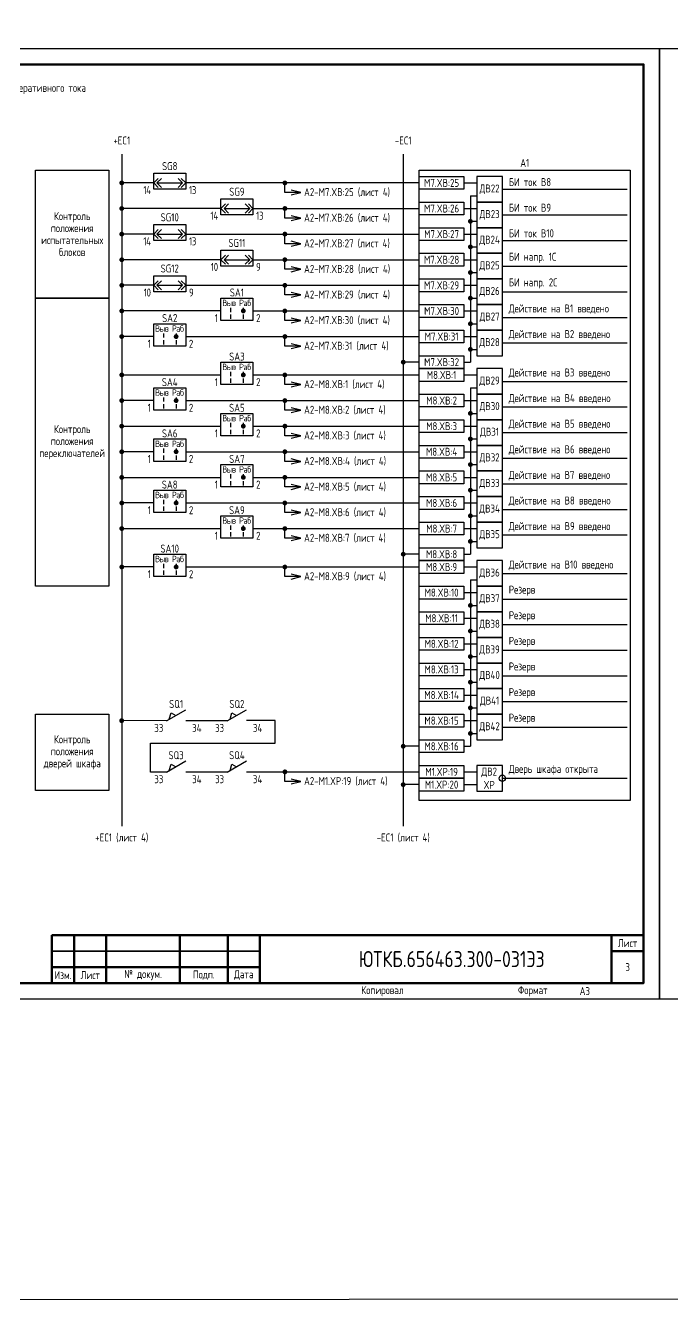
# Model space of a CAD drawing. Header units: millimetres. Extents: x -1043 to 5194, y -96 to 1568.
# Drawn here: x 1061.8 to 1264, y -96 to 304.1 of the extents above; entities that cross this region are included whole.
import ezdxf

# ---------------------------------------------------------------- set-up
doc = ezdxf.new("R2010")
doc.units = ezdxf.units.MM
doc.styles.add('Gost_type_A', font='GOST_A.TTF')

# ---------------------------------------------------------------- blocks, each defined once
blk = doc.blocks.new('Формат_А3')
blk.add_lwpolyline([(-420, 297), (0, 297), (0, 0), (-420, 0)], close=True)
at = {"lineweight": 50}
blk.add_lwpolyline([(-400, 292), (-5, 292), (-5, 5), (-400, 5)], close=True, dxfattribs=at)
blk = doc.blocks.new('Штамп малый нижний')
at = {"lineweight": 50}
for points in [[(-185, 15), (-178, 15), (-178, 5), (-185, 5)], [(-178, 15), (-168, 15), (-168, 5), (-178, 5)], [(-168, 15), (-145, 15), (-145, 5), (-168, 5)], [(-145, 15), (-130, 15), (-130, 5), (-145, 5)], [(-130, 15), (-120, 15), (-120, 5), (-130, 5)], [(-120, 15), (-10, 15), (-10, 0), (-120, 0)], [(-10, 15), (0, 15), (0, 10), (-10, 10)], [(-10, 10), (0, 10), (0, 0), (-10, 0)], [(-185, 5), (-178, 5), (-178, 0), (-185, 0)], [(-178, 5), (-168, 5), (-168, 0), (-178, 0)], [(-168, 5), (-145, 5), (-145, 0), (-168, 0)], [(-145, 5), (-130, 5), (-130, 0), (-145, 0)], [(-130, 5), (-120, 5), (-120, 0), (-130, 0)]]:
    blk.add_lwpolyline(points, close=True, dxfattribs=at)
for points in [[(-185, 15), (-178, 15), (-178, 10), (-185, 10)], [(-178, 15), (-168, 15), (-168, 10), (-178, 10)], [(-168, 15), (-145, 15), (-145, 10), (-168, 10)], [(-145, 15), (-130, 15), (-130, 10), (-145, 10)], [(-130, 15), (-120, 15), (-120, 10), (-130, 10)], [(-185, 10), (-178, 10), (-178, 5), (-185, 5)], [(-178, 10), (-168, 10), (-168, 5), (-178, 5)], [(-168, 10), (-145, 10), (-145, 5), (-168, 5)], [(-145, 10), (-130, 10), (-130, 5), (-145, 5)], [(-130, 10), (-120, 10), (-120, 5), (-130, 5)]]:
    blk.add_lwpolyline(points, close=True)
at = {"char_height": 2.5, "style": 'Gost_type_A'}
for s, insert, width, attachment_point in [('Лист', (-5, 12.5), 10, 5), ('№ докум.', (-156.5, 2.5), 23, 5), ('Дата', (-125, 2.5), 10, 5), ('Изм.', (-181.5, 2.5), 7, 5), ('Лист', (-173, 2.5), 10, 5), ('Подп.', (-137.5, 2.5), 15, 5), ('Копировал', (-75, -2.53), 13.1202, 6), ('Формат', (-30, -2.53), 13.1202, 6)]:
    blk.add_mtext(s, dxfattribs=dict(at, insert=insert, width=width, attachment_point=attachment_point))
blk = doc.blocks.new('POINT')
at = {"const_width": 0.75}
blk.add_lwpolyline([(-0.375, 0, 1), (0.375, 0, 1)], format="xyb", close=True, dxfattribs=at)
blk = doc.blocks.new('БИ_разъем')
for p, q in [((0, 0), (1.41, 1.41)), ((0, 0), (1.41, 1.41)), ((0, 0), (1.41, -1.41)), ((0, 0), (1.41, -1.41)), ((1, 0), (2.41, 1.41)), ((1, 0), (2.41, -1.41)), ((1, 0), (9, 0)), ((9, 0), (7.59, 1.41)), ((9, 0), (7.59, -1.41)), ((10, 0), (8.59, 1.41)), ((10, 0), (8.59, 1.41)), ((10, 0), (8.59, -1.41)), ((10, 0), (8.59, -1.41))]:
    blk.add_line(p, q)
blk = doc.blocks.new('Переключатель_положение')
for p, q in [((2, 1), (2, -0.34)), ((2, -1.14), (2, -2.49))]:
    blk.add_line(p, q)

msp = doc.modelspace()

# ---------------------------------------------------------------- linework, layer by layer
for p, q in [((1091.84, 264), (1091.84, 54)), ((1179.84, 264), (1179.84, 54)), ((1101.84, 255), (1091.84, 255)), ((1184.84, 255), (1111.84, 255)), ((1142.84, 252), (1142.84, 255)), ((1198.84, 255), (1202.84, 255)), ((1210.84, 253), (1249.84, 253)), ((1147.84, 252), (1142.84, 252)), ((1200.84, 251), (1202.84, 251)), ((1200.84, 251), (1200.84, 199)), ((1122.84, 247), (1091.84, 247)), ((1132.84, 247), (1184.84, 247)), ((1142.84, 244), (1142.84, 247)), ((1198.84, 247), (1202.84, 247)), ((1210.84, 245), (1249.84, 245)), ((1147.84, 244), (1142.84, 244)), ((1200.84, 243), (1202.84, 243)), ((1101.84, 239), (1091.84, 239)), ((1111.84, 239), (1184.84, 239)), ((1142.84, 236), (1142.84, 239)), ((1198.84, 239), (1202.84, 239)), ((1210.84, 237), (1249.84, 237)), ((1147.84, 236), (1142.84, 236)), ((1200.84, 235), (1202.84, 235)), ((1122.84, 231), (1091.84, 231)), ((1132.84, 231), (1184.84, 231)), ((1142.84, 228), (1142.84, 231)), ((1198.84, 231), (1202.84, 231)), ((1210.84, 229), (1249.84, 229)), ((1147.84, 228), (1142.84, 228)), ((1200.84, 227), (1202.84, 227)), ((1101.84, 223), (1091.84, 223)), ((1111.84, 223), (1184.84, 223)), ((1142.84, 220), (1142.84, 223)), ((1198.84, 223), (1202.84, 223)), ((1210.84, 221), (1249.84, 221)), ((1147.84, 220), (1142.84, 220)), ((1200.84, 219), (1202.84, 219)), ((1122.84, 215), (1091.84, 215)), ((1132.84, 215), (1184.84, 215)), ((1142.84, 212), (1142.84, 215)), ((1198.84, 215), (1202.84, 215)), ((1210.84, 213), (1249.84, 213)), ((1147.84, 212), (1142.84, 212)), ((1200.84, 211), (1202.84, 211)), ((1101.84, 207), (1091.84, 207)), ((1111.84, 207), (1184.84, 207)), ((1142.84, 204), (1142.84, 207)), ((1198.84, 207), (1202.84, 207)), ((1210.84, 205), (1249.84, 205)), ((1147.84, 204), (1142.84, 204)), ((1200.84, 203), (1202.84, 203)), ((1184.84, 199), (1179.84, 199)), ((1198.84, 199), (1200.84, 199)), ((1091.84, 195), (1122.84, 195)), ((1132.84, 195), (1184.84, 195)), ((1142.84, 192), (1142.84, 195)), ((1198.84, 195), (1202.84, 195)), ((1210.84, 193), (1249.84, 193)), ((1147.84, 192), (1142.84, 192)), ((1200.84, 191), (1202.84, 191)), ((1200.84, 191), (1200.84, 139)), ((1101.84, 187), (1091.84, 187)), ((1111.84, 187), (1184.84, 187)), ((1142.84, 184), (1142.84, 187)), ((1198.84, 187), (1202.84, 187)), ((1210.84, 185), (1249.84, 185)), ((1147.84, 184), (1142.84, 184)), ((1200.84, 183), (1202.84, 183)), ((1091.84, 179), (1122.84, 179)), ((1132.84, 179), (1184.84, 179)), ((1142.84, 176), (1142.84, 179)), ((1198.84, 179), (1202.84, 179)), ((1210.84, 177), (1249.84, 177)), ((1147.84, 176), (1142.84, 176)), ((1200.84, 175), (1202.84, 175)), ((1101.84, 171), (1091.84, 171)), ((1111.84, 171), (1184.84, 171)), ((1142.84, 168), (1142.84, 171)), ((1198.84, 171), (1202.84, 171)), ((1210.84, 169), (1249.84, 169)), ((1147.84, 168), (1142.84, 168)), ((1200.84, 167), (1202.84, 167)), ((1091.84, 163), (1122.84, 163)), ((1132.84, 163), (1184.84, 163)), ((1142.84, 160), (1142.84, 163)), ((1198.84, 163), (1202.84, 163)), ((1210.84, 161), (1249.84, 161)), ((1147.84, 160), (1142.84, 160)), ((1200.84, 159), (1202.84, 159)), ((1101.84, 155), (1091.84, 155)), ((1111.84, 155), (1184.84, 155)), ((1142.84, 152), (1142.84, 155)), ((1198.84, 155), (1202.84, 155)), ((1210.84, 153), (1249.84, 153)), ((1147.84, 152), (1142.84, 152)), ((1200.84, 151), (1202.84, 151)), ((1091.84, 147), (1122.84, 147)), ((1132.84, 147), (1184.84, 147)), ((1142.84, 144), (1142.84, 147)), ((1198.84, 147), (1202.84, 147)), ((1210.84, 145), (1249.84, 145)), ((1147.84, 144), (1142.84, 144)), ((1200.84, 143), (1202.84, 143)), ((1184.84, 139), (1179.84, 139)), ((1198.84, 139), (1200.84, 139)), ((1101.84, 135), (1091.84, 135)), ((1111.84, 135), (1184.84, 135)), ((1142.84, 132), (1142.84, 135)), ((1198.84, 135), (1202.84, 135)), ((1210.84, 133), (1249.84, 133)), ((1147.84, 132), (1142.84, 132)), ((1200.84, 131), (1202.84, 131)), ((1200.84, 131), (1200.84, 79)), ((1198.84, 127), (1202.84, 127)), ((1210.84, 125), (1249.84, 125)), ((1200.84, 123), (1202.84, 123)), ((1198.84, 119), (1202.84, 119)), ((1210.84, 117), (1249.84, 117)), ((1200.84, 115), (1202.84, 115)), ((1198.84, 111), (1202.84, 111)), ((1210.84, 109), (1249.84, 109)), ((1200.84, 107), (1202.84, 107)), ((1198.84, 103), (1202.84, 103)), ((1210.84, 101), (1249.84, 101)), ((1200.84, 99), (1202.84, 99)), ((1198.84, 95), (1202.84, 95)), ((1210.84, 93), (1249.84, 93)), ((1105.84, 86.95), (1111.84, 90.42)), ((1106.71, 87.45), (1107.27, 89.44)), ((1107.27, 89.44), (1108.71, 88.61)), ((1124.84, 86.95), (1130.84, 90.42)), ((1125.71, 87.45), (1126.27, 89.44)), ((1126.27, 89.44), (1127.71, 88.61)), ((1200.84, 91), (1202.84, 91)), ((1105.84, 86.95), (1091.81, 87)), ((1124.84, 86.95), (1111.84, 86.95)), ((1139.84, 87), (1130.84, 87)), ((1139.84, 80), (1139.84, 87)), ((1198.84, 87), (1202.84, 87)), ((1210.84, 85), (1249.84, 85)), ((1200.84, 83), (1202.84, 83)), ((1100.84, 70.95), (1100.84, 80)), ((1100.84, 80), (1139.84, 80)), ((1184.84, 79), (1179.84, 79)), ((1198.84, 79), (1200.84, 79)), ((1105.84, 70.95), (1111.84, 74.42)), ((1106.71, 71.45), (1107.27, 73.44)), ((1107.27, 73.44), (1108.71, 72.61)), ((1124.84, 70.95), (1130.84, 74.42)), ((1125.71, 71.45), (1126.27, 73.44)), ((1126.27, 73.44), (1127.71, 72.61)), ((1105.84, 70.95), (1100.84, 70.95)), ((1124.84, 70.95), (1111.84, 70.95)), ((1130.84, 71), (1184.84, 71)), ((1142.84, 68), (1142.84, 71)), ((1198.84, 71), (1202.84, 71)), ((1210.84, 69), (1249.84, 69)), ((1147.84, 68), (1142.84, 68)), ((1184.84, 67), (1179.84, 67)), ((1198.84, 67), (1202.84, 67))]:
    msp.add_line(p, q)
for points in [[(-1042.57, 612), (5193.89, 618), (5193.89, -90), (-1042.57, -96)], [(1087.84, 219), (1064.84, 219), (1064.84, 259), (1087.84, 259)], [(1101.84, 258), (1111.84, 258), (1111.84, 253), (1101.84, 253)], [(1184.84, 259), (1250.84, 259), (1250.84, 62), (1184.84, 62)], [(1184.84, 257), (1198.84, 257), (1198.84, 253), (1184.84, 253)], [(1122.84, 250), (1132.84, 250), (1132.84, 245), (1122.84, 245)], [(1184.84, 249), (1198.84, 249), (1198.84, 245), (1184.84, 245)], [(1101.84, 242), (1111.84, 242), (1111.84, 237), (1101.84, 237)], [(1184.84, 241), (1198.84, 241), (1198.84, 237), (1184.84, 237)], [(1122.84, 234), (1132.84, 234), (1132.84, 229), (1122.84, 229)], [(1184.84, 233), (1198.84, 233), (1198.84, 229), (1184.84, 229)], [(1101.84, 226), (1111.84, 226), (1111.84, 221), (1101.84, 221)], [(1184.84, 225), (1198.84, 225), (1198.84, 221), (1184.84, 221)], [(1087.84, 129), (1064.84, 129), (1064.84, 219), (1087.84, 219)], [(1122.84, 219), (1132.84, 219), (1132.84, 212), (1122.84, 212)], [(1184.84, 217), (1198.84, 217), (1198.84, 213), (1184.84, 213)], [(1101.84, 211), (1111.84, 211), (1111.84, 204), (1101.84, 204)], [(1184.84, 209), (1198.84, 209), (1198.84, 205), (1184.84, 205)], [(1184.84, 201), (1198.84, 201), (1198.84, 197), (1184.84, 197)], [(1122.84, 199), (1132.84, 199), (1132.84, 192), (1122.84, 192)], [(1184.84, 197), (1198.84, 197), (1198.84, 193), (1184.84, 193)], [(1101.84, 191), (1111.84, 191), (1111.84, 184), (1101.84, 184)], [(1184.84, 189), (1198.84, 189), (1198.84, 185), (1184.84, 185)], [(1122.84, 183), (1132.84, 183), (1132.84, 176), (1122.84, 176)], [(1184.84, 181), (1198.84, 181), (1198.84, 177), (1184.84, 177)], [(1101.84, 175), (1111.84, 175), (1111.84, 168), (1101.84, 168)], [(1184.84, 173), (1198.84, 173), (1198.84, 169), (1184.84, 169)], [(1122.84, 167), (1132.84, 167), (1132.84, 160), (1122.84, 160)], [(1184.84, 165), (1198.84, 165), (1198.84, 161), (1184.84, 161)], [(1101.84, 159), (1111.84, 159), (1111.84, 152), (1101.84, 152)], [(1184.84, 157), (1198.84, 157), (1198.84, 153), (1184.84, 153)], [(1122.84, 151), (1132.84, 151), (1132.84, 144), (1122.84, 144)], [(1184.84, 149), (1198.84, 149), (1198.84, 145), (1184.84, 145)], [(1184.84, 141), (1198.84, 141), (1198.84, 137), (1184.84, 137)], [(1101.84, 139), (1111.84, 139), (1111.84, 132), (1101.84, 132)], [(1184.84, 137), (1198.84, 137), (1198.84, 133), (1184.84, 133)], [(1184.84, 129), (1198.84, 129), (1198.84, 125), (1184.84, 125)], [(1184.84, 121), (1198.84, 121), (1198.84, 117), (1184.84, 117)], [(1184.84, 113), (1198.84, 113), (1198.84, 109), (1184.84, 109)], [(1184.84, 105), (1198.84, 105), (1198.84, 101), (1184.84, 101)], [(1184.84, 97), (1198.84, 97), (1198.84, 93), (1184.84, 93)], [(1087.84, 65.16), (1064.84, 65.16), (1064.84, 89), (1087.84, 89)], [(1184.84, 89), (1198.84, 89), (1198.84, 85), (1184.84, 85)], [(1184.84, 81), (1198.84, 81), (1198.84, 77), (1184.84, 77)], [(1184.84, 73), (1198.84, 73), (1198.84, 69), (1184.84, 69)], [(1184.84, 69), (1198.84, 69), (1198.84, 65), (1184.84, 65)]]:
    msp.add_lwpolyline(points, close=True)
at = {"ltscale": 4}
for points in [[(1202.84, 249), (1210.84, 249), (1210.84, 257), (1202.84, 257)], [(1202.84, 241), (1210.84, 241), (1210.84, 249), (1202.84, 249)], [(1202.84, 233), (1210.84, 233), (1210.84, 241), (1202.84, 241)], [(1202.84, 225), (1210.84, 225), (1210.84, 233), (1202.84, 233)], [(1202.84, 217), (1210.84, 217), (1210.84, 225), (1202.84, 225)], [(1202.84, 209), (1210.84, 209), (1210.84, 217), (1202.84, 217)], [(1202.84, 201), (1210.84, 201), (1210.84, 209), (1202.84, 209)], [(1202.84, 189), (1210.84, 189), (1210.84, 197), (1202.84, 197)], [(1202.84, 181), (1210.84, 181), (1210.84, 189), (1202.84, 189)], [(1202.84, 173), (1210.84, 173), (1210.84, 181), (1202.84, 181)], [(1202.84, 165), (1210.84, 165), (1210.84, 173), (1202.84, 173)], [(1202.84, 157), (1210.84, 157), (1210.84, 165), (1202.84, 165)], [(1202.84, 149), (1210.84, 149), (1210.84, 157), (1202.84, 157)], [(1202.84, 141), (1210.84, 141), (1210.84, 149), (1202.84, 149)], [(1202.84, 129), (1210.84, 129), (1210.84, 137), (1202.84, 137)], [(1202.84, 121), (1210.84, 121), (1210.84, 129), (1202.84, 129)], [(1202.84, 113), (1210.84, 113), (1210.84, 121), (1202.84, 121)], [(1202.84, 105), (1210.84, 105), (1210.84, 113), (1202.84, 113)], [(1202.84, 97), (1210.84, 97), (1210.84, 105), (1202.84, 105)], [(1202.84, 89), (1210.84, 89), (1210.84, 97), (1202.84, 97)], [(1202.84, 81), (1210.84, 81), (1210.84, 89), (1202.84, 89)], [(1202.84, 65), (1210.84, 65), (1210.84, 73), (1202.84, 73)]]:
    msp.add_lwpolyline(points, close=True, dxfattribs=at)
for points in [[(1144.84, 251.25), (1147.84, 252), (1144.84, 252.75)], [(1144.84, 243.25), (1147.84, 244), (1144.84, 244.75)], [(1144.84, 235.25), (1147.84, 236), (1144.84, 236.75)], [(1144.84, 227.25), (1147.84, 228), (1144.84, 228.75)], [(1144.84, 219.25), (1147.84, 220), (1144.84, 220.75)], [(1144.84, 211.25), (1147.84, 212), (1144.84, 212.75)], [(1144.84, 203.25), (1147.84, 204), (1144.84, 204.75)], [(1144.84, 191.25), (1147.84, 192), (1144.84, 192.75)], [(1144.84, 183.25), (1147.84, 184), (1144.84, 184.75)], [(1144.84, 175.25), (1147.84, 176), (1144.84, 176.75)], [(1144.84, 167.25), (1147.84, 168), (1144.84, 168.75)], [(1144.84, 159.25), (1147.84, 160), (1144.84, 160.75)], [(1144.84, 151.25), (1147.84, 152), (1144.84, 152.75)], [(1144.84, 143.25), (1147.84, 144), (1144.84, 144.75)], [(1144.84, 131.25), (1147.84, 132), (1144.84, 132.75)], [(1144.84, 67.25), (1147.84, 68), (1144.84, 68.75)]]:
    msp.add_lwpolyline(points)
msp.add_circle((1210.84, 69), 1)

# ---------------------------------------------------------------- block references
for name, p in [('Формат_А3', (1260, 0)), ('Формат_А3', (1680, 0)), ('БИ_разъем', (1101.84, 255)), ('POINT', (1091.84, 255)), ('БИ_разъем', (1122.84, 247)), ('POINT', (1091.84, 247)), ('БИ_разъем', (1101.84, 239)), ('POINT', (1200.84, 243)), ('POINT', (1091.84, 239)), ('БИ_разъем', (1122.84, 231)), ('POINT', (1200.84, 235)), ('POINT', (1091.84, 231)), ('БИ_разъем', (1101.84, 223)), ('POINT', (1200.84, 227)), ('POINT', (1091.84, 223)), ('POINT', (1200.84, 219)), ('POINT', (1091.84, 215)), ('Переключатель_положение', (1123.84, 215)), ('POINT', (1129.84, 215)), ('Переключатель_положение', (1127.84, 215)), ('POINT', (1200.84, 211)), ('POINT', (1091.84, 207)), ('Переключатель_положение', (1102.84, 207)), ('POINT', (1108.84, 207)), ('Переключатель_положение', (1106.84, 207)), ('POINT', (1200.84, 203)), ('POINT', (1179.84, 199)), ('POINT', (1091.84, 195)), ('POINT', (1091.84, 195)), ('Переключатель_положение', (1123.84, 195)), ('POINT', (1129.84, 195)), ('Переключатель_положение', (1127.84, 195)), ('POINT', (1091.84, 187)), ('POINT', (1091.84, 187)), ('Переключатель_положение', (1102.84, 187)), ('POINT', (1108.84, 187)), ('Переключатель_положение', (1106.84, 187)), ('POINT', (1200.84, 183)), ('POINT', (1091.84, 179)), ('POINT', (1091.84, 179)), ('Переключатель_положение', (1123.84, 179)), ('POINT', (1129.84, 179)), ('Переключатель_положение', (1127.84, 179)), ('POINT', (1200.84, 175)), ('POINT', (1091.84, 171)), ('POINT', (1091.84, 171)), ('Переключатель_положение', (1102.84, 171)), ('POINT', (1108.84, 171)), ('Переключатель_положение', (1106.84, 171)), ('POINT', (1200.84, 167)), ('POINT', (1091.84, 163)), ('Переключатель_положение', (1123.84, 163)), ('POINT', (1129.84, 163)), ('Переключатель_положение', (1127.84, 163)), ('POINT', (1200.84, 159)), ('POINT', (1091.84, 155)), ('Переключатель_положение', (1102.84, 155)), ('POINT', (1108.84, 155)), ('Переключатель_положение', (1106.84, 155)), ('POINT', (1200.84, 151)), ('POINT', (1091.84, 147)), ('Переключатель_положение', (1123.84, 147)), ('POINT', (1129.84, 147)), ('Переключатель_положение', (1127.84, 147)), ('POINT', (1200.84, 143)), ('POINT', (1179.84, 139)), ('POINT', (1091.84, 135)), ('Переключатель_положение', (1102.84, 135)), ('POINT', (1108.84, 135)), ('Переключатель_положение', (1106.84, 135)), ('POINT', (1200.84, 123)), ('POINT', (1200.84, 115)), ('POINT', (1200.84, 107)), ('POINT', (1200.84, 99)), ('POINT', (1200.84, 91)), ('POINT', (1091.81, 87)), ('POINT', (1200.84, 83)), ('POINT', (1179.84, 79)), ('POINT', (1179.84, 67)), ('Штамп малый нижний', (1255, 5))]:
    msp.add_blockref(name, p)
at = {"xscale": -1}
for p in [(1142.84, 255), (1142.84, 247), (1142.84, 239), (1142.84, 231), (1142.84, 223), (1142.84, 215), (1142.84, 207), (1142.84, 195), (1142.84, 187), (1142.84, 179), (1142.84, 171), (1142.84, 163), (1142.84, 155), (1142.84, 147), (1142.84, 135), (1142.84, 71)]:
    msp.add_blockref('POINT', p, dxfattribs=at)
at = {"rotation": 180}
for p in [(1142.84, 255), (1142.84, 247), (1142.84, 239), (1142.84, 231), (1142.84, 223), (1142.84, 215), (1142.84, 207), (1142.84, 195), (1142.84, 187), (1142.84, 179), (1142.84, 171), (1142.84, 163), (1142.84, 155), (1142.84, 147), (1142.84, 135), (1142.84, 71)]:
    msp.add_blockref('POINT', p, dxfattribs=at)

# ---------------------------------------------------------------- texts
at = {"char_height": 2.5, "style": 'Gost_type_A'}
for s, insert, width, attachment_point, line_spacing_factor in [('Цепи оперативного тока', (1064.82, 284.36), 395, 5, 0.9), ('SG8', (1106.84, 259), 10, 8, 0.9), ('A1', (1217.84, 260), 66, 8, 0.9), ('{\\T0.9;14}', (1100.84, 254), 5, 3, 0.9), ('{\\T0.9;13}', (1112.84, 254), 5, 1, 0.9), ('SG9', (1127.84, 251), 10, 8, 0.9), ('A2-M7.XВ:25 (лист 4)', (1148.84, 252), 31, 4, 0.8), ('Контроль положения\\Pиспытательных блоков', (1076.34, 239), 23, 5, 0.9), ('SG10', (1106.84, 243), 10, 8, 0.9), ('{\\T0.9;14}', (1121.84, 246), 5, 3, 0.9), ('{\\T0.9;14}', (1121.84, 246), 5, 3, 0.9), ('{\\T0.9;13}', (1133.84, 246), 5, 1, 0.9), ('{\\T0.9;13}', (1133.84, 246), 5, 1, 0.9), ('A2-M7.XВ:26 (лист 4)', (1148.84, 244), 31, 4, 0.8), ('{\\T0.9;14}', (1100.84, 238), 5, 3, 0.9), ('{\\T0.9;13}', (1112.84, 238), 5, 1, 0.9), ('SG11', (1127.84, 235), 10, 8, 0.9), ('A2-M7.XВ:27 (лист 4)', (1148.84, 236), 31, 4, 0.8), ('SG12', (1106.84, 227), 10, 8, 0.9), ('{\\T0.9;10}', (1121.84, 230), 5, 3, 0.9), ('{\\T0.9;9}', (1133.84, 230), 5, 1, 0.9), ('A2-M7.XВ:28 (лист 4)', (1148.84, 228), 31, 4, 0.8), ('{\\T0.9;10}', (1100.84, 222), 5, 3, 0.9), ('{\\T0.9;9}', (1112.84, 222), 5, 1, 0.9), ('A2-M7.XВ:29 (лист 4)', (1148.84, 220), 31, 4, 0.8), ('A2-M7.XВ:30 (лист 4)', (1148.84, 212), 31, 4, 0.8), ('A2-M7.XВ:31 (лист 4)', (1148.84, 204), 31, 4, 0.8), ('A2-M8.XВ:1 (лист 4)', (1148.84, 192), 31, 4, 0.8), ('A2-M8.XВ:2 (лист 4)', (1148.84, 184), 31, 4, 0.8), ('Контроль положения\\Pпереключателей', (1076.34, 174), 23, 5, 0.9), ('A2-M8.XВ:3 (лист 4)', (1148.84, 176), 31, 4, 0.8), ('A2-M8.XВ:4 (лист 4)', (1148.84, 168), 31, 4, 0.8), ('A2-M8.XВ:5 (лист 4)', (1148.84, 160), 31, 4, 0.8), ('A2-M8.XВ:6 (лист 4)', (1148.84, 152), 31, 4, 0.8), ('A2-M8.XВ:7 (лист 4)', (1148.84, 144), 31, 4, 0.8), ('A2-M8.XВ:9 (лист 4)', (1148.84, 132), 31, 4, 0.8), ('Контроль положения\\Pдверей шкафа', (1076.34, 77.08), 23, 5, 0.9), ('A2-M1.XP:19 (лист 4)', (1148.84, 68), 31, 4, 0.8)]:
    msp.add_mtext(s, dxfattribs=dict(at, insert=insert, width=width, attachment_point=attachment_point, line_spacing_factor=line_spacing_factor))
at = {"style": 'Gost_type_A'}
for s, insert, char_height, width, attachment_point in [('+EC1', (1091.84, 267), 2.5, 20, 8), ('-EC1', (1179.84, 267), 2.5, 20, 8), ('M7.XВ:25', (1191.84, 255), 2.5, 14, 5), ('БИ ток В8', (1212.84, 254), 2.5, 30.6324, 7), ('ДВ22', (1206.84, 253), 2.5, 7.9998, 5), ('M7.XВ:26', (1191.84, 247), 2.5, 14, 5), ('БИ ток В9', (1212.84, 246), 2.5, 30.6324, 7), ('ДВ23', (1206.84, 245), 2.5, 7.9998, 5), ('M7.XВ:27', (1191.84, 239), 2.5, 14, 5), ('БИ ток В10', (1212.84, 238), 2.5, 27.8465, 7), ('ДВ24', (1206.84, 237), 2.5, 7.9998, 5), ('M7.XВ:28', (1191.84, 231), 2.5, 14, 5), ('БИ напр. 1С', (1212.84, 230), 2.5, 27.8465, 7), ('ДВ25', (1206.84, 229), 2.5, 7.9998, 5), ('M7.XВ:29', (1191.84, 223), 2.5, 14, 5), ('БИ напр. 2С', (1212.84, 222), 2.5, 35.7119, 7), ('SA1', (1127.84, 219.51), 2.5, 10, 8), ('ДВ26', (1206.84, 221), 2.5, 7.9998, 5), ('{\\T0.9;Выв}', (1125.34, 217.5), 2, 5, 5), ('{\\T0.9;Раб}', (1130.34, 217.5), 2, 5, 5), ('M7.XВ:30', (1191.84, 215), 2.5, 14, 5), ('Действие на В1 введено', (1212.84, 214), 2.5, 41.1416, 7), ('SA2', (1106.84, 211.51), 2.5, 10, 8), ('{\\T0.9;1}', (1121.84, 214), 2.5, 5, 3), ('{\\T0.9;2}', (1133.84, 214), 2.5, 5, 1), ('ДВ27', (1206.84, 213), 2.5, 7.9998, 5), ('{\\T0.9;Выв}', (1104.34, 209.5), 2, 5, 5), ('{\\T0.9;Раб}', (1109.34, 209.5), 2, 5, 5), ('M7.XВ:31', (1191.84, 207), 2.5, 14, 5), ('Действие на В2 введено', (1212.84, 206), 2.5, 36.2619, 7), ('{\\T0.9;1}', (1100.84, 206), 2.5, 5, 3), ('{\\T0.9;2}', (1112.84, 206), 2.5, 5, 1), ('ДВ28', (1206.84, 205), 2.5, 7.9998, 5), ('SA3', (1127.84, 199.49), 2.5, 10, 8), ('M7.XВ:32', (1191.84, 199), 2.5, 14, 5), ('{\\T0.9;Выв}', (1125.34, 197.5), 2, 5, 5), ('{\\T0.9;Раб}', (1130.34, 197.5), 2, 5, 5), ('M8.XВ:1', (1191.84, 195), 2.5, 14, 5), ('Действие на В3 введено', (1212.84, 194), 2.5, 34.3795, 7), ('SA4', (1106.84, 191.49), 2.5, 10, 8), ('{\\T0.9;1}', (1121.84, 194), 2.5, 5, 3), ('{\\T0.9;2}', (1133.84, 194), 2.5, 5, 1), ('ДВ29', (1206.84, 193), 2.5, 7.9998, 5), ('{\\T0.9;Выв}', (1104.34, 189.5), 2, 5, 5), ('{\\T0.9;Раб}', (1109.34, 189.5), 2, 5, 5), ('M8.XВ:2', (1191.84, 187), 2.5, 14, 5), ('Действие на В4 введено', (1212.84, 186), 2.5, 33.4848, 7), ('{\\T0.9;1}', (1100.84, 186), 2.5, 5, 3), ('{\\T0.9;2}', (1112.84, 186), 2.5, 5, 1), ('SA5', (1127.84, 183.49), 2.5, 10, 8), ('ДВ30', (1206.84, 185), 2.5, 7.9998, 5), ('{\\T0.9;Выв}', (1125.34, 181.5), 2, 5, 5), ('{\\T0.9;Раб}', (1130.34, 181.5), 2, 5, 5), ('M8.XВ:3', (1191.84, 179), 2.5, 14, 5), ('Действие на В5 введено', (1212.84, 178), 2.5, 35.3544, 7), ('SA6', (1106.84, 175.49), 2.5, 10, 8), ('{\\T0.9;1}', (1121.84, 178), 2.5, 5, 3), ('{\\T0.9;2}', (1133.84, 178), 2.5, 5, 1), ('ДВ31', (1206.84, 177), 2.5, 7.9998, 5), ('{\\T0.9;Выв}', (1104.34, 173.5), 2, 5, 5), ('{\\T0.9;Раб}', (1109.34, 173.5), 2, 5, 5), ('M8.XВ:4', (1191.84, 171), 2.5, 14, 5), ('Действие на В6 введено', (1212.84, 170), 2.5, 38.1443, 7), ('{\\T0.9;1}', (1100.84, 170), 2.5, 5, 3), ('{\\T0.9;2}', (1112.84, 170), 2.5, 5, 1), ('SA7', (1127.84, 167.49), 2.5, 10, 8), ('ДВ32', (1206.84, 169), 2.5, 7.9998, 5), ('{\\T0.9;Выв}', (1125.34, 165.5), 2, 5, 5), ('{\\T0.9;Раб}', (1130.34, 165.5), 2, 5, 5), ('M8.XВ:5', (1191.84, 163), 2.5, 14, 5), ('Действие на В7 введено', (1212.84, 162), 2.5, 31.2976, 7), ('SA8', (1106.84, 159.49), 2.5, 10, 8), ('{\\T0.9;1}', (1121.84, 162), 2.5, 5, 3), ('{\\T0.9;2}', (1133.84, 162), 2.5, 5, 1), ('ДВ33', (1206.84, 161), 2.5, 7.9998, 5), ('{\\T0.9;Выв}', (1104.34, 157.5), 2, 5, 5), ('{\\T0.9;Раб}', (1109.34, 157.5), 2, 5, 5), ('M8.XВ:6', (1191.84, 155), 2.5, 14, 5), ('Действие на В8 введено', (1212.84, 154), 2.5, 32.6336, 7), ('{\\T0.9;1}', (1100.84, 154), 2.5, 5, 3), ('{\\T0.9;2}', (1112.84, 154), 2.5, 5, 1), ('SA9', (1127.84, 151.49), 2.5, 10, 8), ('ДВ34', (1206.84, 153), 2.5, 7.9998, 5), ('{\\T0.9;Выв}', (1125.34, 149.5), 2, 5, 5), ('{\\T0.9;Раб}', (1130.34, 149.5), 2, 5, 5), ('M8.XВ:7', (1191.84, 147), 2.5, 14, 5), ('Действие на В9 введено', (1212.84, 146), 2.5, 35.933, 7), ('{\\T0.9;1}', (1121.84, 146), 2.5, 5, 3), ('{\\T0.9;2}', (1133.84, 146), 2.5, 5, 1), ('ДВ35', (1206.84, 145), 2.5, 7.9998, 5), ('SA10', (1106.84, 139.49), 2.5, 10, 8), ('M8.XВ:8', (1191.84, 139), 2.5, 14, 5), ('{\\T0.9;Выв}', (1104.34, 137.5), 2, 5, 5), ('{\\T0.9;Раб}', (1109.34, 137.5), 2, 5, 5), ('M8.XВ:9', (1191.84, 135), 2.5, 14, 5), ('Действие на В10 введено', (1212.84, 134), 2.5, 41.868, 7), ('{\\T0.9;1}', (1100.84, 134), 2.5, 5, 3), ('{\\T0.9;2}', (1112.84, 134), 2.5, 5, 1), ('ДВ36', (1206.84, 133), 2.5, 7.9998, 5), ('M8.XВ:10', (1191.84, 127), 2.5, 14, 5), ('Резерв', (1212.84, 126), 2.5, 27.8465, 7), ('ДВ37', (1206.84, 125), 2.5, 7.9998, 5), ('M8.XВ:11', (1191.84, 119), 2.5, 14, 5), ('Резерв', (1212.84, 118), 2.5, 27.8465, 7), ('ДВ38', (1206.84, 117), 2.5, 7.9998, 5), ('M8.XВ:12', (1191.84, 111), 2.5, 14, 5), ('Резерв', (1212.84, 110), 2.5, 27.8465, 7), ('ДВ39', (1206.84, 109), 2.5, 7.9998, 5), ('M8.XВ:13', (1191.84, 103), 2.5, 14, 5), ('Резерв', (1212.84, 102), 2.5, 27.8465, 7), ('ДВ40', (1206.84, 101), 2.5, 7.9998, 5), ('M8.XВ:14', (1191.84, 95), 2.5, 14, 5), ('Резерв', (1212.84, 94), 2.5, 27.8465, 7), ('SQ1', (1108.84, 90.95), 2.5, 10, 8), ('SQ2', (1127.84, 90.95), 2.5, 10, 8), ('ДВ41', (1206.84, 93), 2.5, 7.9998, 5), ('M8.XВ:15', (1191.84, 87), 2.5, 14, 5), ('Резерв', (1212.84, 86), 2.5, 27.8465, 7), ('33', (1104.84, 85.95), 2.5, 6, 3), ('34', (1113.84, 85.95), 2.5, 6, 1), ('33', (1123.84, 85.95), 2.5, 6, 3), ('34', (1132.84, 85.95), 2.5, 6, 1), ('ДВ42', (1206.84, 85), 2.5, 7.9998, 5), ('M8.XВ:16', (1191.84, 79), 2.5, 14, 5), ('SQ3', (1108.84, 74.95), 2.5, 10, 8), ('SQ4', (1127.84, 74.95), 2.5, 10, 8), ('M1.XP:19', (1191.84, 71), 2.5, 14, 5), ('ДВ2 XP', (1206.72, 69), 2.5, 7.7588, 5), ('Дверь шкафа открыта', (1212.84, 70), 2.5, 37, 7), ('33', (1104.84, 69.95), 2.5, 6, 3), ('34', (1113.84, 69.95), 2.5, 6, 1), ('33', (1123.84, 69.95), 2.5, 6, 3), ('34', (1132.84, 69.95), 2.5, 6, 1), ('M1.XP:20', (1191.84, 67), 2.5, 14, 5), ('+EC1 (лист 4)', (1091.84, 49), 2.5, 20, 8), ('-EC1 (лист 4)', (1179.84, 49), 2.5, 20, 8), ('ЮТКБ.656463.300-031Э3', (1195, 12.5), 5, 120, 5), ('3', (1250, 10), 2.5, 10, 5), ('A3', (1235, 2.5), 2.5, 20, 4)]:
    msp.add_mtext(s, dxfattribs=dict(at, insert=insert, char_height=char_height, width=width, attachment_point=attachment_point))

doc.saveas('drawing.dxf')
